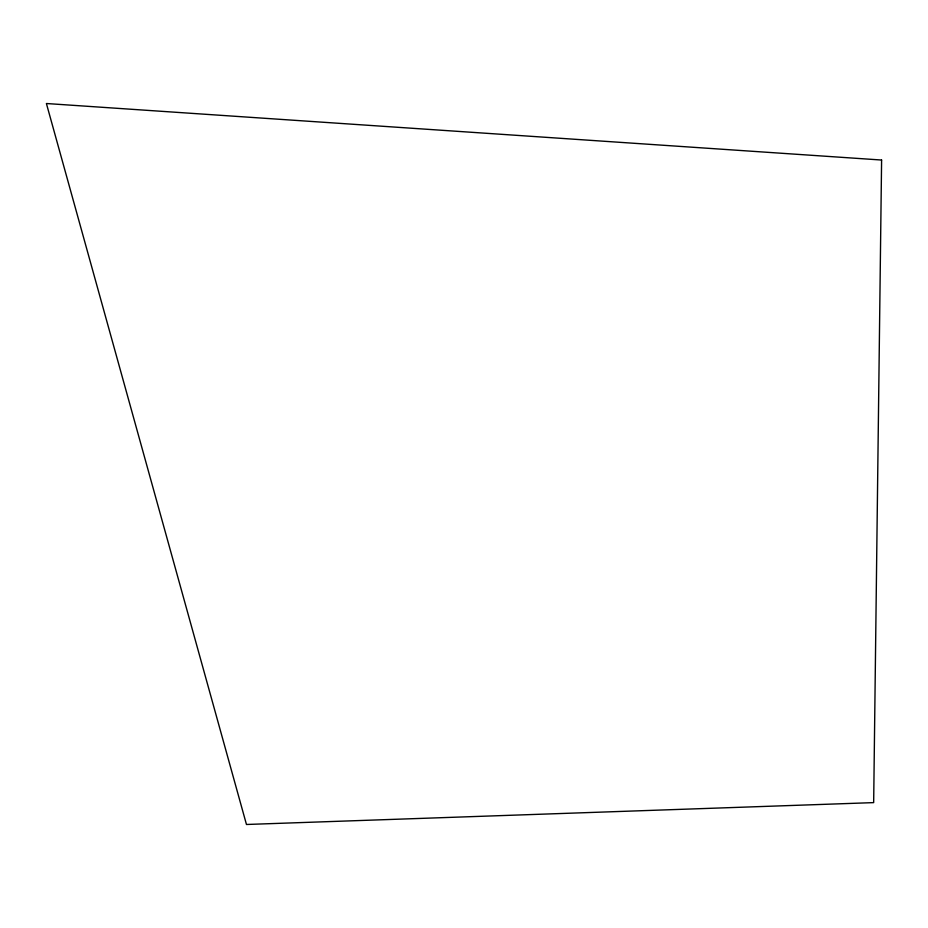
<?xml version="1.0" encoding="UTF-8"?>
<svg xmlns="http://www.w3.org/2000/svg" width="928" height="928" viewBox="0 0 928 928"><rect width="100%" height="100%" fill="white"/><g stroke="black" fill="none" stroke-linecap="round" stroke-linejoin="round"><path stroke-width="1.39" d="M881.6 160.034L873.666 802.616L246.465 824.482L46.4 103.518L881.6 160.034"/></g></svg>
